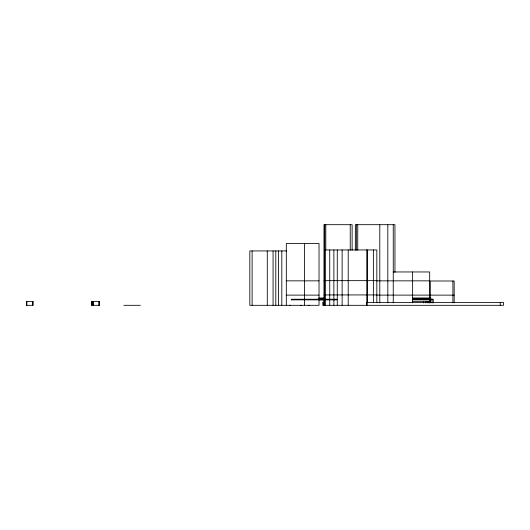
<?xml version="1.0" encoding="UTF-8"?>
<svg xmlns="http://www.w3.org/2000/svg" width="530" height="530" viewBox="0 0 530 530"><rect width="100%" height="100%" fill="white"/><g stroke="black" fill="none" stroke-linecap="round" stroke-linejoin="round"><path stroke-width="0.79" d="M286.737 250.928L249.822 250.928L249.822 305.313L319.027 305.313L319.027 243.508L286.313 243.508L286.313 305.313M393.253 271.956L429.671 271.956L429.697 302.928M324.83 280.655L376.83 280.655M323.976 280.807L324.784 280.807M286.313 280.847L319.027 280.847M376.525 280.847L429.671 280.847M323.976 294.932L376.83 294.932M286.313 295.117L319.027 295.117M376.525 295.117L429.671 295.117M430.208 295.124L454.177 295.124M318.795 297.973L324.565 297.973M412.797 297.973L430.87 297.973M318.795 298.589L324.565 298.589M412.797 298.589L430.87 298.589M337.06 299.238L291.334 299.238L291.334 299.848L337.06 299.848M412.744 299.198L433.249 299.198L433.249 302.968M318.795 299.808L324.565 299.808M412.744 299.808L432.056 299.808M412.313 301.338L430.559 301.338M33.065 301.464L26.5 301.464L26.5 305.313L33.065 305.313L32.979 301.464M324.453 302.193L322.803 302.193L322.803 305.313L503.5 305.313L503.5 302.438L366.78 302.438M123.821 305.313L140.384 305.313M500.207 302.438L500.207 305.313M454.177 302.882L454.177 281.006L430.208 281.006L430.227 302.928M452.911 281.006L452.911 302.882M432.056 299.198L432.056 302.968M428.856 301.338L428.856 302.928M427.664 301.338L427.664 302.928M425.815 301.338L425.815 302.928M423.437 301.338L423.437 302.928M412.618 271.956L412.618 302.928M394.949 272.407L394.949 224.687L355.345 224.687L355.345 250.193M393.253 224.687L393.253 302.875M387.814 224.687L387.814 302.849M379.791 224.687L379.791 302.849M376.83 302.835L376.83 249.948L324.83 249.948L324.83 305.313M373.378 249.948L373.378 302.835M367.562 249.948L367.562 302.835M366.985 302.438L366.985 305.313M366.78 249.948L366.78 305.313M357.75 224.687L357.75 250.193M356.352 224.687L356.352 250.193M352.125 250.193L352.125 224.687L323.976 224.687L323.976 305.313M350.231 224.687L350.231 250.193M348.21 249.948L348.21 305.313M342.128 249.948L342.128 305.313M337.279 249.948L337.279 305.313M334.629 299.238L334.629 299.848M334.397 299.238L334.397 299.848M333.873 249.948L333.873 305.313M329.733 249.948L329.733 305.313M325.804 224.687L325.804 250.193M324.963 249.948L324.963 305.313M324.784 224.687L324.784 305.313M323.532 302.193L323.532 305.313M309.374 305.313L308.778 305.313M304.584 243.508L304.584 305.313M301.139 305.313L300.55 305.313M291.99 299.238L291.99 299.848M290.48 305.313L289.89 305.313M281.814 250.928L281.814 305.313M278.588 250.928L278.588 305.313M275.805 250.928L275.805 305.313M273.063 250.928L273.063 305.313M267.279 250.928L267.279 305.313M252.121 250.928L252.121 305.313M99.183 301.464L99.183 305.313M98.997 301.464L98.997 305.313M93.081 301.464L93.081 305.313M92.916 301.464L92.916 305.313M92.73 301.464L92.73 305.313M92.564 301.464L92.564 305.313M92.061 301.464L92.061 305.313M91.968 301.464L91.968 305.313M32.767 301.464L32.767 305.313M26.798 301.464L26.798 305.313M26.705 301.464L26.705 305.313M99.349 301.464L91.763 301.464L91.763 305.313L99.349 305.313L99.349 301.464"/></g></svg>
